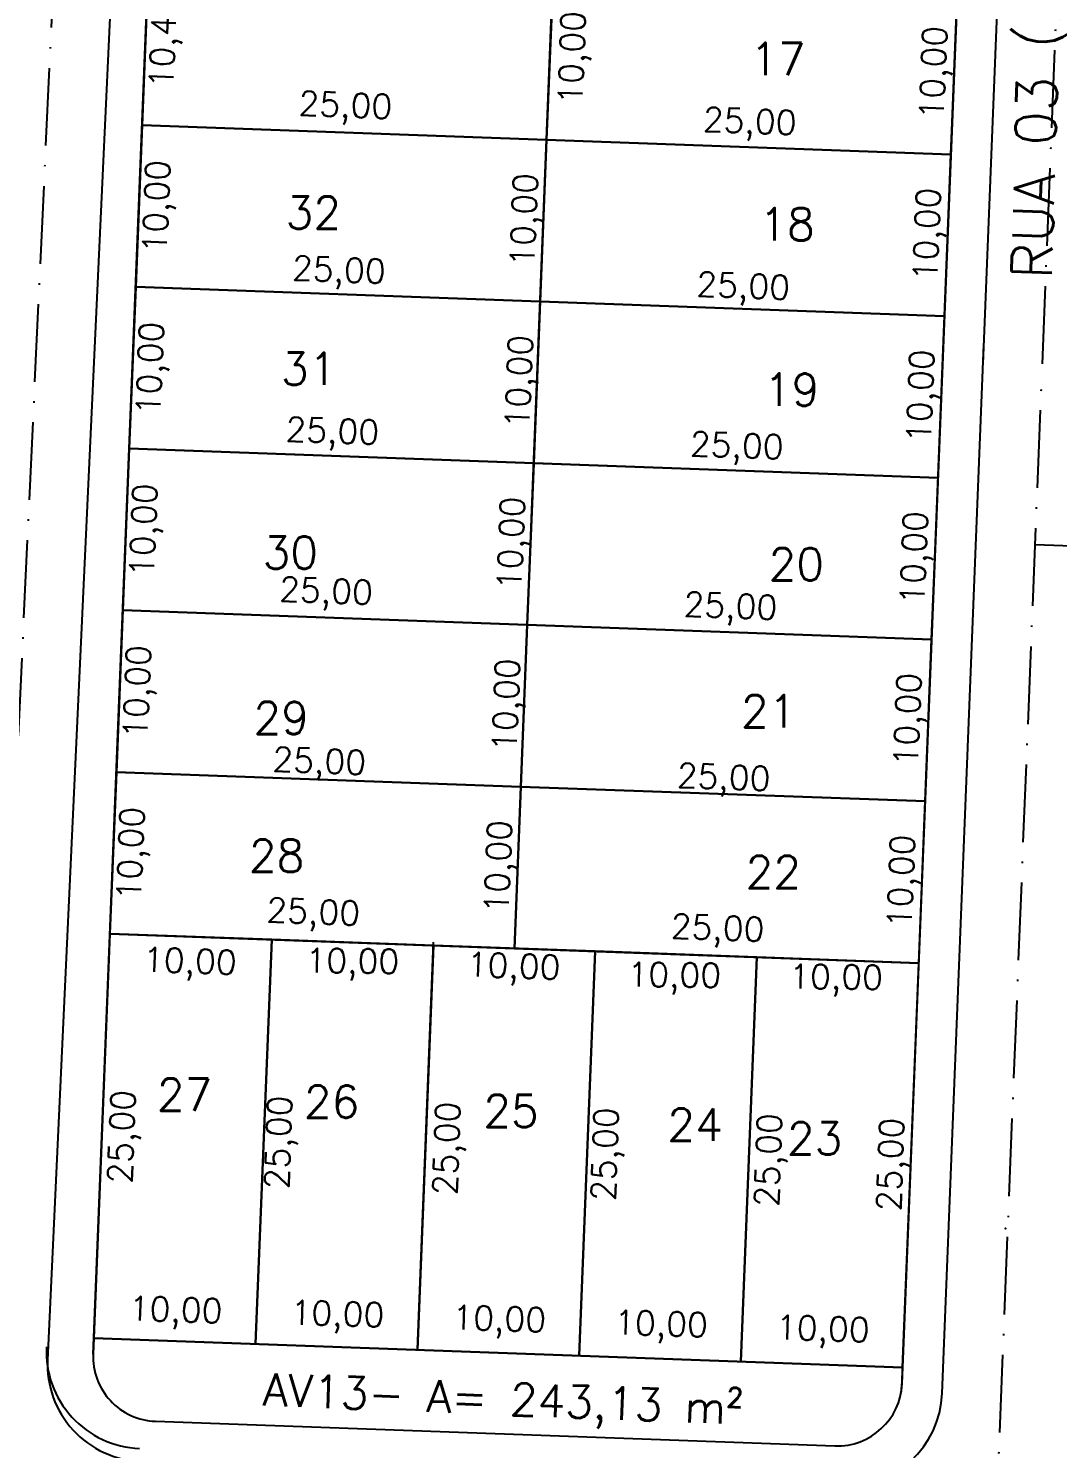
# Model space of a CAD drawing. Header units: millimetres. Extents: x 1794 to 8081, y 409 to 2272.
# Drawn here: x 5545.8 to 5609.4, y 773 to 860.7 of the extents above; entities that cross this region are included whole.
import ezdxf
from ezdxf.enums import TextEntityAlignment as Align

# ---------------------------------------------------------------- set-up
doc = ezdxf.new("R2010")
doc.units = ezdxf.units.MM
doc.linetypes.add('ACAD_ISO10W100', pattern=[18, 12, -3, 0, -3])
for name, color, linetype in [('02 - EIXO VIA', 2, 'ACAD_ISO10W100'), ('03 - CALÇADA', 1, 'Continuous'), ('BOUNDARY LOTES', 2, 'Continuous'), ('bOUNDARY QDAS', 3, 'Continuous'), ('boundary quadras', 232, 'Continuous'), ('COT', 8, 'Continuous'), ('Cota', 8, 'Continuous'), ('FAIXAS VERDES', 62, 'Continuous'), ('LOTES', 2, 'Continuous'), ('PSTILO', 164, 'Continuous'), ('QUADRAS', 3, 'Continuous'), ('texto - ruas', 2, 'Continuous'), ('Texto Lotes', 31, 'Continuous'), ('TXT CB. QDAS', 41, 'Continuous')]:
    doc.layers.add(name, color=color, linetype=linetype)
doc.styles.add('arcad1', font='romans.shx')
doc.dimstyles.new('REGIS', dxfattribs={"dimtxt": 1.5, "dimasz": 0.12, "dimexe": 0, "dimexo": 0, "dimgap": 0, "dimtad": 0, "dimzin": 4, "dimdsep": 46, "dimtxsty": 'arcad1', "dimblk1": 'BOLA', "dimblk2": 'BOLA', "dimsah": 1, "dimcen": 0.12, "dimse1": 1, "dimse2": 1, "dimsd1": 1, "dimsd2": 1, "dimclrd": 256, "dimclre": 8, "dimclrt": 1, "dimadec": 0, "dimazin": 0, "dimtfac": 1.2, "dimtix": 1, "dimtmove": 2, "dimatfit": 3, "dimldrblk": 'BOLA', "dimfxl": 0, "dimfxlon": 1, "dimtvp": 2, "dimtolj": 1, "dimtzin": 4, "dimarcsym": 0})

# ---------------------------------------------------------------- blocks, each defined once
blk = doc.blocks.new('*D1223')
at = {"layer": 'Defpoints', "color": 0}
for p in [(5552.86, 854.731), (5577.84, 853.736), (5577.758, 851.686)]:
    blk.add_point(p, dxfattribs=at)
at = {"layer": 'COT', "color": 1, "insert": (5565.41, 855.752), "char_height": 1.5, "attachment_point": 5, "rotation": 357.71902, "style": 'arcad1'}
blk.add_mtext('\\A1;25,00', dxfattribs=at)
blk = doc.blocks.new('BOLA')
for p, q in [((-1, 0), (1, 0)), ((0, -1), (0, 1))]:
    blk.add_line(p, q)
blk.add_circle((0, 0), 0.3)
blk = doc.blocks.new('*D1224')
at = {"layer": 'Defpoints', "color": 0}
for p in [(5577.84, 853.736), (5602.827, 852.925), (5602.738, 850.691)]:
    blk.add_point(p, dxfattribs=at)
at = {"layer": 'COT', "color": 1, "insert": (5590.39, 854.757), "char_height": 1.5, "attachment_point": 5, "rotation": 357.71902, "style": 'arcad1'}
blk.add_mtext('\\A1;25,00', dxfattribs=at)
blk = doc.blocks.new('*D1225')
at = {"layer": 'Defpoints', "color": 0}
for p in [(5552.462, 844.739), (5577.442, 843.744), (5577.353, 841.508)]:
    blk.add_point(p, dxfattribs=at)
at = {"layer": 'COT', "color": 1, "insert": (5565.005, 845.574), "char_height": 1.5, "attachment_point": 5, "rotation": 357.71902, "style": 'arcad1'}
blk.add_mtext('\\A1;25,00', dxfattribs=at)
blk = doc.blocks.new('*D1226')
at = {"layer": 'Defpoints', "color": 0}
for p in [(5577.442, 843.744), (5602.429, 842.933), (5602.333, 840.513)]:
    blk.add_point(p, dxfattribs=at)
at = {"layer": 'COT', "color": 1, "insert": (5589.985, 844.579), "char_height": 1.5, "attachment_point": 5, "rotation": 357.71902, "style": 'arcad1'}
blk.add_mtext('\\A1;25,00', dxfattribs=at)
blk = doc.blocks.new('*D1227')
at = {"layer": 'Defpoints', "color": 0}
for p in [(5552.064, 834.747), (5577.048, 833.844), (5576.967, 831.602)]:
    blk.add_point(p, dxfattribs=at)
at = {"layer": 'COT', "color": 1, "insert": (5564.604, 835.623), "char_height": 1.5, "attachment_point": 5, "rotation": 357.9302, "style": 'arcad1'}
blk.add_mtext('\\A1;25,00', dxfattribs=at)
blk = doc.blocks.new('*D1228')
at = {"layer": 'Defpoints', "color": 0}
for p in [(5577.048, 833.844), (5602.031, 832.941), (5601.95, 830.699)]:
    blk.add_point(p, dxfattribs=at)
at = {"layer": 'COT', "color": 1, "insert": (5589.587, 834.72), "char_height": 1.5, "attachment_point": 5, "rotation": 357.9302, "style": 'arcad1'}
blk.add_mtext('\\A1;25,00', dxfattribs=at)
blk = doc.blocks.new('*D1229')
at = {"layer": 'Defpoints', "color": 0}
for p in [(5551.666, 824.755), (5576.646, 823.76), (5576.563, 821.672)]:
    blk.add_point(p, dxfattribs=at)
at = {"layer": 'COT', "color": 1, "insert": (5564.215, 825.738), "char_height": 1.5, "attachment_point": 5, "rotation": 357.71902, "style": 'arcad1'}
blk.add_mtext('\\A1;25,00', dxfattribs=at)
blk = doc.blocks.new('*D1230')
at = {"layer": 'Defpoints', "color": 0}
for p in [(5576.65, 823.852), (5601.63, 822.857), (5601.545, 820.74)]:
    blk.add_point(p, dxfattribs=at)
at = {"layer": 'COT', "color": 1, "insert": (5589.198, 824.806), "char_height": 1.5, "attachment_point": 5, "rotation": 357.71902, "style": 'arcad1'}
blk.add_mtext('\\A1;25,00', dxfattribs=at)
blk = doc.blocks.new('*D1231')
at = {"layer": 'Defpoints', "color": 0}
for p in [(5551.268, 814.762), (5576.248, 813.767), (5576.144, 811.16)]:
    blk.add_point(p, dxfattribs=at)
at = {"layer": 'COT', "color": 1, "insert": (5563.796, 815.226), "char_height": 1.5, "attachment_point": 5, "rotation": 357.71902, "style": 'arcad1'}
blk.add_mtext('\\A1;25,00', dxfattribs=at)
blk = doc.blocks.new('*D1232')
at = {"layer": 'Defpoints', "color": 0}
for p in [(5576.248, 813.767), (5601.235, 812.957), (5601.124, 810.165)]:
    blk.add_point(p, dxfattribs=at)
at = {"layer": 'COT', "color": 1, "insert": (5588.776, 814.231), "char_height": 1.5, "attachment_point": 5, "rotation": 357.71902, "style": 'arcad1'}
blk.add_mtext('\\A1;25,00', dxfattribs=at)
blk = doc.blocks.new('*D1233')
at = {"layer": 'Defpoints', "color": 0}
for p in [(5575.857, 803.959), (5600.837, 802.964), (5575.773, 801.846)]:
    blk.add_point(p, dxfattribs=at)
at = {"layer": 'COT', "color": 1, "insert": (5588.405, 804.917), "char_height": 1.5, "attachment_point": 5, "rotation": 357.71902, "style": 'arcad1'}
blk.add_mtext('\\A1;25,00', dxfattribs=at)
blk = doc.blocks.new('*D1234')
at = {"layer": 'Defpoints', "color": 0}
for p in [(5550.87, 804.77), (5575.85, 803.775), (5550.793, 802.841)]:
    blk.add_point(p, dxfattribs=at)
at = {"layer": 'COT', "color": 1, "insert": (5563.425, 805.912), "char_height": 1.5, "attachment_point": 5, "rotation": 357.71902, "style": 'arcad1'}
blk.add_mtext('\\A1;25,00', dxfattribs=at)
blk = doc.blocks.new('*D1235')
at = {"layer": 'Defpoints', "color": 0}
for p in [(5550.87, 804.77), (5560.863, 804.409), (5560.672, 799.119)]:
    blk.add_point(p, dxfattribs=at)
at = {"layer": 'COT', "color": 1, "insert": (5555.804, 802.868), "char_height": 1.5, "attachment_point": 5, "rotation": 357.9302, "style": 'arcad1'}
blk.add_mtext('\\A1;10,00', dxfattribs=at)
blk = doc.blocks.new('*D1171')
at = {"layer": 'Defpoints', "color": 0}
for p in [(5580.747, 803.07), (5590.74, 802.672), (5590.687, 798.372)]:
    blk.add_point(p, dxfattribs=at)
at = {"layer": 'COT', "color": 1, "insert": (5585.733, 802.004), "char_height": 1.5, "attachment_point": 5, "rotation": 359.30062, "style": 'arcad1'}
blk.add_mtext('\\A1;10,00', dxfattribs=at)
blk = doc.blocks.new('*D1172')
at = {"layer": 'Defpoints', "color": 0}
for p in [(5590.74, 802.672), (5600.735, 802.348), (5600.684, 798.25)]:
    blk.add_point(p, dxfattribs=at)
at = {"layer": 'COT', "color": 1, "insert": (5595.729, 801.882), "char_height": 1.5, "attachment_point": 5, "rotation": 359.30062, "style": 'arcad1'}
blk.add_mtext('\\A1;10,00', dxfattribs=at)
blk = doc.blocks.new('*D1236')
at = {"layer": 'Defpoints', "color": 0}
for p in [(5560.863, 804.409), (5570.865, 804.25), (5570.804, 799.233)]:
    blk.add_point(p, dxfattribs=at)
at = {"layer": 'COT', "color": 1, "insert": (5565.846, 802.865), "char_height": 1.5, "attachment_point": 5, "rotation": 359.30062, "style": 'arcad1'}
blk.add_mtext('\\A1;10,00', dxfattribs=at)
blk = doc.blocks.new('*D1237')
at = {"layer": 'Defpoints', "color": 0}
for p in [(5570.857, 804.048), (5580.85, 803.687), (5580.674, 798.813)]:
    blk.add_point(p, dxfattribs=at)
at = {"layer": 'COT', "color": 1, "insert": (5575.806, 802.563), "char_height": 1.5, "attachment_point": 5, "rotation": 357.9302, "style": 'arcad1'}
blk.add_mtext('\\A1;10,00', dxfattribs=at)
blk = doc.blocks.new('*D1238')
at = {"layer": 'Defpoints', "color": 0}
for p in [(5550.87, 804.77), (5555.878, 804.571), (5549.875, 779.79)]:
    blk.add_point(p, dxfattribs=at)
at = {"layer": 'COT', "color": 1, "insert": (5551.812, 792.223), "char_height": 1.5, "attachment_point": 5, "rotation": 87.71902, "style": 'arcad1'}
blk.add_mtext('\\A1;25,00', dxfattribs=at)
blk = doc.blocks.new('*D1239')
at = {"layer": 'Defpoints', "color": 0}
for p in [(5560.863, 804.409), (5559.96, 779.425), (5564.613, 779.257)]:
    blk.add_point(p, dxfattribs=at)
at = {"layer": 'COT', "color": 1, "insert": (5561.495, 791.878), "char_height": 1.5, "attachment_point": 5, "rotation": 87.9302, "style": 'arcad1'}
blk.add_mtext('\\A1;25,00', dxfattribs=at)
blk = doc.blocks.new('*D1240')
at = {"layer": 'Defpoints', "color": 0}
for p in [(5570.858, 804.048), (5575.907, 803.865), (5569.955, 779.064)]:
    blk.add_point(p, dxfattribs=at)
at = {"layer": 'COT', "color": 1, "insert": (5571.887, 791.503), "char_height": 1.5, "attachment_point": 5, "rotation": 87.9302, "style": 'arcad1'}
blk.add_mtext('\\A1;25,00', dxfattribs=at)
blk = doc.blocks.new('*D1241')
at = {"layer": 'Defpoints', "color": 0}
for p in [(5580.85, 803.687), (5585.686, 803.512), (5579.947, 778.703)]:
    blk.add_point(p, dxfattribs=at)
at = {"layer": 'COT', "color": 1, "insert": (5581.665, 791.149), "char_height": 1.5, "attachment_point": 5, "rotation": 87.9302, "style": 'arcad1'}
blk.add_mtext('\\A1;25,00', dxfattribs=at)
blk = doc.blocks.new('*D1242')
at = {"layer": 'Defpoints', "color": 0}
for p in [(5590.844, 803.326), (5595.775, 803.147), (5589.941, 778.342)]:
    blk.add_point(p, dxfattribs=at)
at = {"layer": 'COT', "color": 1, "insert": (5591.755, 790.784), "char_height": 1.5, "attachment_point": 5, "rotation": 87.9302, "style": 'arcad1'}
blk.add_mtext('\\A1;25,00', dxfattribs=at)
blk = doc.blocks.new('*D1243')
at = {"layer": 'Defpoints', "color": 0}
for p in [(5600.745, 802.968), (5603.324, 802.875), (5599.842, 777.984)]:
    blk.add_point(p, dxfattribs=at)
at = {"layer": 'COT', "color": 1, "insert": (5599.304, 790.512), "char_height": 1.5, "attachment_point": 5, "rotation": 87.9302, "style": 'arcad1'}
blk.add_mtext('\\A1;25,00', dxfattribs=at)
blk = doc.blocks.new('*D1244')
at = {"layer": 'Defpoints', "color": 0}
for p in [(5589.847, 778.29), (5599.842, 777.984), (5589.799, 776.739)]:
    blk.add_point(p, dxfattribs=at)
at = {"layer": 'COT', "color": 1, "insert": (5594.906, 780.155), "char_height": 1.5, "attachment_point": 5, "rotation": 358.24696, "style": 'arcad1'}
blk.add_mtext('\\A1;10,00', dxfattribs=at)
blk = doc.blocks.new('*D1245')
at = {"layer": 'Defpoints', "color": 0}
for p in [(5579.855, 778.688), (5589.847, 778.29), (5579.804, 777.045)]:
    blk.add_point(p, dxfattribs=at)
at = {"layer": 'COT', "color": 1, "insert": (5584.911, 780.461), "char_height": 1.5, "attachment_point": 5, "rotation": 358.24696, "style": 'arcad1'}
blk.add_mtext('\\A1;10,00', dxfattribs=at)
blk = doc.blocks.new('*D1246')
at = {"layer": 'Defpoints', "color": 0}
for p in [(5569.863, 779.086), (5579.855, 778.688), (5569.809, 777.35)]:
    blk.add_point(p, dxfattribs=at)
at = {"layer": 'COT', "color": 1, "insert": (5574.916, 780.767), "char_height": 1.5, "attachment_point": 5, "rotation": 358.24696, "style": 'arcad1'}
blk.add_mtext('\\A1;10,00', dxfattribs=at)
blk = doc.blocks.new('*D1247')
at = {"layer": 'Defpoints', "color": 0}
for p in [(5559.868, 779.429), (5569.863, 779.086), (5559.814, 777.656)]:
    blk.add_point(p, dxfattribs=at)
at = {"layer": 'COT', "color": 1, "insert": (5564.921, 781.073), "char_height": 1.5, "attachment_point": 5, "rotation": 358.24696, "style": 'arcad1'}
blk.add_mtext('\\A1;10,00', dxfattribs=at)
blk = doc.blocks.new('*D1248')
at = {"layer": 'Defpoints', "color": 0}
for p in [(5549.875, 779.79), (5559.868, 779.429), (5549.817, 777.907)]:
    blk.add_point(p, dxfattribs=at)
at = {"layer": 'COT', "color": 1, "insert": (5554.924, 781.324), "char_height": 1.5, "attachment_point": 5, "rotation": 358.24696, "style": 'arcad1'}
blk.add_mtext('\\A1;10,00', dxfattribs=at)
blk = doc.blocks.new('*D1173')
at = {"layer": 'Defpoints', "color": 0}
for p in [(5551.268, 814.762), (5556.135, 814.569), (5550.87, 804.77)]:
    blk.add_point(p, dxfattribs=at)
at = {"layer": 'COT', "color": 1, "insert": (5552.367, 809.715), "char_height": 1.5, "attachment_point": 5, "rotation": 87.71902, "style": 'arcad1'}
blk.add_mtext('\\A1;10,00', dxfattribs=at)
blk = doc.blocks.new('*D1174')
at = {"layer": 'Defpoints', "color": 0}
for p in [(5551.666, 824.755), (5556.533, 824.561), (5551.268, 814.762)]:
    blk.add_point(p, dxfattribs=at)
at = {"layer": 'COT', "color": 1, "insert": (5552.765, 819.707), "char_height": 1.5, "attachment_point": 5, "rotation": 87.71902, "style": 'arcad1'}
blk.add_mtext('\\A1;10,00', dxfattribs=at)
blk = doc.blocks.new('*D1175')
at = {"layer": 'Defpoints', "color": 0}
for p in [(5552.064, 834.747), (5556.931, 834.553), (5551.666, 824.755)]:
    blk.add_point(p, dxfattribs=at)
at = {"layer": 'COT', "color": 1, "insert": (5553.163, 829.699), "char_height": 1.5, "attachment_point": 5, "rotation": 87.71902, "style": 'arcad1'}
blk.add_mtext('\\A1;10,00', dxfattribs=at)
blk = doc.blocks.new('*D1176')
at = {"layer": 'Defpoints', "color": 0}
for p in [(5552.462, 844.739), (5557.329, 844.545), (5552.064, 834.747)]:
    blk.add_point(p, dxfattribs=at)
at = {"layer": 'COT', "color": 1, "insert": (5553.561, 839.691), "char_height": 1.5, "attachment_point": 5, "rotation": 87.71902, "style": 'arcad1'}
blk.add_mtext('\\A1;10,00', dxfattribs=at)
blk = doc.blocks.new('*D1177')
at = {"layer": 'Defpoints', "color": 0}
for p in [(5552.86, 854.731), (5557.727, 854.537), (5552.462, 844.739)]:
    blk.add_point(p, dxfattribs=at)
at = {"layer": 'COT', "color": 1, "insert": (5553.959, 849.683), "char_height": 1.5, "attachment_point": 5, "rotation": 87.71902, "style": 'arcad1'}
blk.add_mtext('\\A1;10,00', dxfattribs=at)
blk = doc.blocks.new('*D1178')
at = {"layer": 'Defpoints', "color": 0}
for p in [(5553.275, 865.167, 34.558), (5558.143, 864.973), (5552.86, 854.731)]:
    blk.add_point(p, dxfattribs=at)
at = {"layer": 'COT', "color": 1, "insert": (5554.366, 859.897), "char_height": 1.5, "attachment_point": 5, "rotation": 87.71902, "style": 'arcad1'}
blk.add_mtext('\\A1;10,44', dxfattribs=at)
blk = doc.blocks.new('*D1252')
at = {"layer": 'Defpoints', "color": 0}
for p in [(5603.225, 862.917), (5602.827, 852.925), (5605.325, 852.826)]:
    blk.add_point(p, dxfattribs=at)
at = {"layer": 'COT', "color": 1, "insert": (5601.956, 857.964), "char_height": 1.5, "attachment_point": 5, "rotation": 87.71902, "style": 'arcad1'}
blk.add_mtext('\\A1;10,00', dxfattribs=at)
blk = doc.blocks.new('*D1190')
at = {"layer": 'Defpoints', "color": 0}
for p in [(5602.827, 852.925), (5602.429, 842.933), (5604.927, 842.833)]:
    blk.add_point(p, dxfattribs=at)
at = {"layer": 'COT', "color": 1, "insert": (5601.558, 847.972), "char_height": 1.5, "attachment_point": 5, "rotation": 87.71902, "style": 'arcad1'}
blk.add_mtext('\\A1;10,00', dxfattribs=at)
blk = doc.blocks.new('*D1191')
at = {"layer": 'Defpoints', "color": 0}
for p in [(5602.429, 842.933), (5602.031, 832.941), (5604.529, 832.841)]:
    blk.add_point(p, dxfattribs=at)
at = {"layer": 'COT', "color": 1, "insert": (5601.16, 837.98), "char_height": 1.5, "attachment_point": 5, "rotation": 87.71902, "style": 'arcad1'}
blk.add_mtext('\\A1;10,00', dxfattribs=at)
blk = doc.blocks.new('*D1253')
at = {"layer": 'Defpoints', "color": 0}
for p in [(5602.031, 832.941), (5601.633, 822.949), (5604.131, 822.849)]:
    blk.add_point(p, dxfattribs=at)
at = {"layer": 'COT', "color": 1, "insert": (5600.762, 827.987), "char_height": 1.5, "attachment_point": 5, "rotation": 87.71902, "style": 'arcad1'}
blk.add_mtext('\\A1;10,00', dxfattribs=at)
blk = doc.blocks.new('*D1254')
at = {"layer": 'Defpoints', "color": 0}
for p in [(5601.633, 822.949), (5601.235, 812.957), (5603.733, 812.857)]:
    blk.add_point(p, dxfattribs=at)
at = {"layer": 'COT', "color": 1, "insert": (5600.364, 817.995), "char_height": 1.5, "attachment_point": 5, "rotation": 87.71902, "style": 'arcad1'}
blk.add_mtext('\\A1;10,00', dxfattribs=at)
blk = doc.blocks.new('*D1192')
at = {"layer": 'Defpoints', "color": 0}
for p in [(5601.235, 812.957), (5600.745, 802.968), (5603.335, 802.865)]:
    blk.add_point(p, dxfattribs=at)
at = {"layer": 'COT', "color": 1, "insert": (5599.966, 808.003), "char_height": 1.5, "attachment_point": 5, "rotation": 87.71902, "style": 'arcad1'}
blk.add_mtext('\\A1;10,00', dxfattribs=at)
blk = doc.blocks.new('*D1193')
at = {"layer": 'Defpoints', "color": 0}
for p in [(5576.344, 813.856), (5575.854, 803.867), (5578.444, 803.764)]:
    blk.add_point(p, dxfattribs=at)
at = {"layer": 'COT', "color": 1, "insert": (5575.074, 808.903), "char_height": 1.5, "attachment_point": 5, "rotation": 87.71902, "style": 'arcad1'}
blk.add_mtext('\\A1;10,00', dxfattribs=at)
blk = doc.blocks.new('*D1194')
at = {"layer": 'Defpoints', "color": 0}
for p in [(5576.834, 823.845), (5576.344, 813.856), (5578.934, 813.753)]:
    blk.add_point(p, dxfattribs=at)
at = {"layer": 'COT', "color": 1, "insert": (5575.564, 818.891), "char_height": 1.5, "attachment_point": 5, "rotation": 87.71902, "style": 'arcad1'}
blk.add_mtext('\\A1;10,00', dxfattribs=at)
blk = doc.blocks.new('*D1195')
at = {"layer": 'Defpoints', "color": 0}
for p in [(5577.14, 833.84), (5576.65, 823.852), (5579.24, 823.748)]:
    blk.add_point(p, dxfattribs=at)
at = {"layer": 'COT', "color": 1, "insert": (5575.87, 828.887), "char_height": 1.5, "attachment_point": 5, "rotation": 87.71902, "style": 'arcad1'}
blk.add_mtext('\\A1;10,00', dxfattribs=at)
blk = doc.blocks.new('*D1196')
at = {"layer": 'Defpoints', "color": 0}
for p in [(5577.63, 843.829), (5577.14, 833.84), (5579.73, 833.737)]:
    blk.add_point(p, dxfattribs=at)
at = {"layer": 'COT', "color": 1, "insert": (5576.36, 838.876), "char_height": 1.5, "attachment_point": 5, "rotation": 87.71902, "style": 'arcad1'}
blk.add_mtext('\\A1;10,00', dxfattribs=at)
blk = doc.blocks.new('*D1197')
at = {"layer": 'Defpoints', "color": 0}
for p in [(5577.936, 853.825), (5577.446, 843.836), (5580.036, 843.733)]:
    blk.add_point(p, dxfattribs=at)
at = {"layer": 'COT', "color": 1, "insert": (5576.666, 848.871), "char_height": 1.5, "attachment_point": 5, "rotation": 87.71902, "style": 'arcad1'}
blk.add_mtext('\\A1;10,00', dxfattribs=at)
blk = doc.blocks.new('*D1198')
at = {"layer": 'Defpoints', "color": 0}
for p in [(5581.511, 863.818), (5583.378, 863.751), (5581.15, 853.825)]:
    blk.add_point(p, dxfattribs=at)
at = {"layer": 'COT', "color": 1, "insert": (5579.628, 858.883), "char_height": 1.5, "attachment_point": 5, "rotation": 87.9302, "style": 'arcad1'}
blk.add_mtext('\\A1;10,00', dxfattribs=at)
blk = doc.blocks.new('*D2223')
at = {"layer": 'Defpoints', "color": 0}
for p in [(5292.974, 812.254), (5255.358, 706.461), (5289.192, 706.078), (5288.663, 705.239), (5588.443, 694.237)]:
    blk.add_point(p, dxfattribs=at)
at = {"layer": 'Cota', "color": 1, "insert": (5291.607, 707.321), "char_height": 1.5, "attachment_point": 5, "rotation": 305.26426, "style": 'arcad1'}
blk.add_mtext('\\A1;90°', dxfattribs=at)

msp = doc.modelspace()

# ---------------------------------------------------------------- linework, layer by layer
at = {"layer": '02 - EIXO VIA', "ltscale": 0.4}
for p, q in [((5608.474, 839.976), (5614.987, 1003.507)), ((5547.46, 865.55), (5542.975, 769.173)), ((5605.554, 766.67), (5608.417, 838.553)), ((5608.052, 828.821), (5805.337, 821.691))]:
    msp.add_line(p, q, dxfattribs=at)
at = {"layer": '03 - CALÇADA'}
for p, q in [((5604.814, 839.976), (5610.622, 985.793)), ((5551.093, 866.194), (5547.011, 778.455)), ((5602.28, 776.373), (5604.862, 841.183))]:
    msp.add_line(p, q, dxfattribs=at)
for centre, radius, start, end in [((5579.884, 843.297), 138.487, 117.21049, 117.21049), ((5579.884, 843.297), 136.887, 117.21049, 117.21049), ((5552.942, 778.964), 6, 177.31019, 267.69754), ((5553.005, 778.176), 6, 177.3361, 267.9302), ((5596.285, 776.612), 6, 267.9302, 357.71902)]:
    msp.add_arc(centre, radius, start, end, dxfattribs=at)
at = {"layer": 'BOUNDARY LOTES'}
for points in [[(5578.579, 872.285), (5578.287, 875.592), (5553.275, 865.167), (5552.86, 854.731), (5577.844, 853.828), (5578.242, 863.82)], [(5603.225, 862.917), (5578.242, 863.82), (5577.844, 853.828), (5602.827, 852.925)], [(5577.844, 853.828), (5552.86, 854.731), (5552.462, 844.739), (5577.446, 843.836)], [(5602.827, 852.925), (5577.844, 853.828), (5577.446, 843.836), (5602.429, 842.933)], [(5577.446, 843.836), (5552.462, 844.739), (5552.064, 834.747), (5577.048, 833.844)], [(5602.429, 842.933), (5577.446, 843.836), (5577.048, 833.844), (5602.031, 832.941)], [(5577.048, 833.844), (5552.064, 834.747), (5551.666, 824.755), (5576.65, 823.852)], [(5602.031, 832.941), (5577.048, 833.844), (5576.65, 823.852), (5601.633, 822.949)], [(5576.65, 823.852), (5551.666, 824.755), (5551.268, 814.762), (5576.252, 813.859)], [(5601.633, 822.949), (5576.65, 823.852), (5576.252, 813.859), (5601.235, 812.957)], [(5576.252, 813.859), (5551.268, 814.762), (5550.87, 804.77), (5560.863, 804.409), (5570.857, 804.048), (5575.854, 803.867)], [(5601.235, 812.957), (5576.252, 813.859), (5575.854, 803.867), (5580.85, 803.687), (5590.844, 803.326), (5600.837, 802.964)], [(5560.863, 804.409), (5550.87, 804.77), (5549.875, 779.79), (5559.868, 779.429)], [(5570.857, 804.048), (5560.863, 804.409), (5559.868, 779.429), (5569.862, 779.068)], [(5580.85, 803.687), (5570.857, 804.048), (5569.862, 779.068), (5579.855, 778.706)], [(5590.844, 803.326), (5580.85, 803.687), (5579.855, 778.706), (5589.849, 778.345)], [(5600.837, 802.964), (5590.844, 803.326), (5589.849, 778.345), (5599.842, 777.984)]]:
    msp.add_lwpolyline(points, close=True, dxfattribs=at)
at = {"layer": 'bOUNDARY QDAS'}
msp.add_lwpolyline([(5607.367, 985.279), (5607.989, 982.62), (5607.76, 976.772), (5606.793, 952.476), (5604.16, 886.376), (5599.842, 777.984), (5549.875, 779.79), (5552.064, 834.747), (5553.359, 867.257), (5542.478, 893.168), (5534.075, 908.688), (5513.194, 945.679), (5522.429, 951.133), (5541.844, 960.664), (5569.666, 972.47), (5588.532, 979.321), (5603.137, 984.016), (5607.367, 985.279), (5607.671, 984.546)], close=True, dxfattribs=at)
at = {"layer": 'boundary quadras'}
msp.add_lwpolyline([(5599.839, 777.984, -0.471508), (5599.839, 777.984), (5549.875, 779.79, -21.102571), (5549.875, 779.79), (5553.359, 867.257), (5542.478, 893.168), (5534.075, 908.688), (5513.194, 945.679), (5522.429, 951.133), (5541.844, 960.664), (5569.666, 972.47), (5588.532, 979.321), (5603.137, 984.016), (5607.367, 985.279), (5607.993, 982.602)], format="xyb", close=True, dxfattribs=at)
at = {"layer": 'FAIXAS VERDES'}
msp.add_lwpolyline([(5599.802, 776.97), (5599.842, 777.984), (5549.875, 779.79), (5549.835, 778.805, 0.415294), (5553.688, 774.649), (5595.661, 773.132, 0.413134)], format="xyb", close=True, dxfattribs=at)
at = {"layer": 'LOTES'}
for p, q in [((5575.854, 803.867), (5578.579, 872.285)), ((5552.86, 854.731), (5602.827, 852.925)), ((5552.462, 844.739), (5602.429, 842.933)), ((5552.064, 834.747), (5602.031, 832.941)), ((5551.666, 824.755), (5601.633, 822.949)), ((5551.262, 814.763), (5601.235, 812.957)), ((5550.87, 804.77), (5600.837, 802.964)), ((5559.868, 779.429), (5560.863, 804.409)), ((5569.863, 779.086), (5570.865, 804.25)), ((5579.855, 778.688), (5580.85, 803.687)), ((5589.847, 778.29), (5590.842, 803.289))]:
    msp.add_line(p, q, dxfattribs=at)
at = {"layer": 'PSTILO'}
msp.add_point((5606.193, 786.552), dxfattribs=at)
at = {"layer": 'QUADRAS'}
for p, q in [((5599.802, 776.97), (5607.993, 982.619)), ((5549.835, 778.805), (5553.359, 867.257)), ((5549.875, 779.79), (5599.842, 777.984)), ((5553.688, 774.649), (5595.661, 773.132))]:
    msp.add_line(p, q, dxfattribs=at)
for centre, start, end in [((5553.832, 778.646), 177.71902, 267.9302), ((5595.805, 777.129), 267.9302, 357.71902)]:
    msp.add_arc(centre, 4, start, end, dxfattribs=at)

# ---------------------------------------------------------------- texts
at = {"layer": 'texto - ruas', "insert": (5606.554, 845.25), "char_height": 2.5, "width": 122.85234, "attachment_point": 1, "rotation": 88.38666}
msp.add_mtext('{\\Fromans|c0;RUA 03 (RUA JOSÉ RAIMUNDO LOPES RIBEIRO)}', dxfattribs=at)
at = {"layer": 'Texto Lotes', "style": 'arcad1'}
for s, p in [('17', (5592.133, 858.823)), ('32', (5563.439, 849.328)), ('18', (5592.702, 848.606)), ('31', (5563.155, 839.678)), ('19', (5592.986, 838.388)), ('30', (5562.018, 828.325)), ('20', (5593.27, 827.603)), ('21', (5591.565, 818.521)), ('29', (5561.449, 818.108)), ('28', (5561.165, 809.593)), ('22', (5591.849, 808.587)), ('27', (5555.48, 794.834)), ('26', (5564.562, 794.396)), ('25', (5575.647, 793.828)), ('24', (5587.017, 792.977)), ('23', (5594.407, 792.126))]:
    msp.add_text(s, height=2, dxfattribs=at).set_placement(p, align=Align.MIDDLE_CENTER)
at = {"layer": 'TXT CB. QDAS', "style": 'arcad1'}
msp.add_text('AV13- A= 243,13 m²', height=2, rotation=357.72487, dxfattribs=at).set_placement((5575.153, 776.042), align=Align.MIDDLE_CENTER)

# ---------------------------------------------------------------- dimensions: what is measured, and where the dimension line sits
at = {"layer": 'COT'}
for base, p1, p2, angle, picture, middle in [((5558.143, 864.973), (5552.86, 854.731), (5553.275, 865.167, 34.558), 267.71902, '*D1178', (5554.366, 859.897)), ((5605.325, 852.826), (5603.225, 862.917), (5602.827, 852.925), 87.71902, '*D1252', (5601.956, 857.964)), ((5602.738, 850.691), (5577.84, 853.736), (5602.827, 852.925), 177.71902, '*D1224', (5590.39, 854.757)), ((5557.727, 854.537), (5552.462, 844.739), (5552.86, 854.731), 267.71902, '*D1177', (5553.959, 849.683)), ((5580.036, 843.733), (5577.936, 853.825), (5577.446, 843.836), 87.71902, '*D1197', (5576.666, 848.871)), ((5604.927, 842.833), (5602.827, 852.925), (5602.429, 842.933), 87.71902, '*D1190', (5601.558, 847.972)), ((5602.333, 840.513), (5577.442, 843.744), (5602.429, 842.933), 177.71902, '*D1226', (5589.985, 844.579)), ((5557.329, 844.545), (5552.064, 834.747), (5552.462, 844.739), 267.71902, '*D1176', (5553.561, 839.691)), ((5579.73, 833.737), (5577.63, 843.829), (5577.14, 833.84), 87.71902, '*D1196', (5576.36, 838.876)), ((5604.529, 832.841), (5602.429, 842.933), (5602.031, 832.941), 87.71902, '*D1191', (5601.16, 837.98)), ((5601.95, 830.699), (5577.048, 833.844), (5602.031, 832.941), 177.9302, '*D1228', (5589.587, 834.72)), ((5556.931, 834.553), (5551.666, 824.755), (5552.064, 834.747), 267.71902, '*D1175', (5553.163, 829.699)), ((5579.24, 823.748), (5577.14, 833.84), (5576.65, 823.852), 87.71902, '*D1195', (5575.87, 828.887)), ((5604.131, 822.849), (5602.031, 832.941), (5601.633, 822.949), 87.71902, '*D1253', (5600.762, 827.987)), ((5556.533, 824.561), (5551.268, 814.762), (5551.666, 824.755), 267.71902, '*D1174', (5552.765, 819.707)), ((5578.934, 813.753), (5576.834, 823.845), (5576.344, 813.856), 87.71902, '*D1194', (5575.564, 818.891)), ((5603.733, 812.857), (5601.633, 822.949), (5601.235, 812.957), 87.71902, '*D1254', (5600.364, 817.995)), ((5601.124, 810.165), (5576.248, 813.767), (5601.235, 812.957), 177.71902, '*D1232', (5588.776, 814.231)), ((5578.444, 803.764), (5576.344, 813.856), (5575.854, 803.867), 87.71902, '*D1193', (5575.074, 808.903)), ((5603.335, 802.865), (5601.235, 812.957), (5600.745, 802.968), 87.71902, '*D1192', (5599.966, 808.003)), ((5550.793, 802.841), (5575.85, 803.775), (5550.87, 804.77), 357.71902, '*D1234', (5563.425, 805.912)), ((5570.804, 799.233), (5560.863, 804.409), (5570.865, 804.25), 179.30062, '*D1236', (5565.846, 802.865)), ((5590.687, 798.372), (5580.747, 803.07), (5590.74, 802.672), 179.30062, '*D1171', (5585.733, 802.004)), ((5600.684, 798.25), (5590.74, 802.672), (5600.735, 802.348), 179.30062, '*D1172', (5595.729, 801.882)), ((5549.817, 777.907), (5559.868, 779.429), (5549.875, 779.79), 358.24696, '*D1248', (5554.924, 781.324)), ((5559.814, 777.656), (5569.863, 779.086), (5559.868, 779.429), 358.24696, '*D1247', (5564.921, 781.073)), ((5569.809, 777.35), (5579.855, 778.688), (5569.863, 779.086), 358.24696, '*D1246', (5574.916, 780.767)), ((5579.804, 777.045), (5589.847, 778.29), (5579.855, 778.688), 358.24696, '*D1245', (5584.911, 780.461))]:
    dim = msp.add_linear_dim(base=base, p1=p1, p2=p2, angle=angle, dimstyle='REGIS', override={"dimdsep": 44}, dxfattribs=at)
    dim.commit()
    dim.dimension.update_dxf_attribs({"geometry": picture, "text_midpoint": middle})
for p1, p2, distance, picture, middle in [((5581.15, 853.825), (5581.511, 863.818), -1.868, '*D1198', (5579.628, 858.883)), ((5552.86, 854.731), (5577.84, 853.736), -2.052, '*D1223', (5565.41, 855.752)), ((5552.462, 844.739), (5577.442, 843.744), -2.238, '*D1225', (5565.005, 845.574)), ((5552.064, 834.747), (5577.048, 833.844), -2.243, '*D1227', (5564.604, 835.623)), ((5551.666, 824.755), (5576.646, 823.76), -2.09, '*D1229', (5564.215, 825.738)), ((5576.65, 823.852), (5601.63, 822.857), -2.118, '*D1230', (5589.198, 824.806)), ((5551.268, 814.762), (5576.248, 813.767), -2.609, '*D1231', (5563.796, 815.226)), ((5550.87, 804.77), (5551.268, 814.762), -4.871, '*D1173', (5552.367, 809.715)), ((5600.837, 802.964), (5575.857, 803.959), 2.115, '*D1233', (5588.405, 804.917)), ((5549.875, 779.79), (5550.87, 804.77), -5.012, '*D1238', (5551.812, 792.223)), ((5550.87, 804.77), (5560.863, 804.409), -5.294, '*D1235', (5555.804, 802.868)), ((5560.863, 804.409), (5559.96, 779.425), 4.656, '*D1239', (5561.495, 791.878)), ((5569.955, 779.064), (5570.858, 804.048), -5.053, '*D1240', (5571.887, 791.503)), ((5570.857, 804.048), (5580.85, 803.687), -4.877, '*D1237', (5575.806, 802.563)), ((5579.947, 778.703), (5580.85, 803.687), -4.839, '*D1241', (5581.665, 791.149)), ((5589.941, 778.342), (5590.844, 803.326), -4.935, '*D1242', (5591.755, 790.784)), ((5599.842, 777.984), (5600.745, 802.968), -2.581, '*D1243', (5599.304, 790.512)), ((5599.842, 777.984), (5589.847, 778.29), 1.552, '*D1244', (5594.906, 780.155))]:
    dim = msp.add_aligned_dim(p1=p1, p2=p2, distance=distance, dimstyle='REGIS', override={"dimdsep": 44}, dxfattribs=at)
    dim.commit()
    dim.dimension.update_dxf_attribs({"geometry": picture, "text_midpoint": middle})
at = {"layer": 'Cota'}
dim = msp.add_angular_dim_2l(base=(5289.192, 706.078), line1=((5255.358, 706.461), (5588.443, 694.237)), line2=((5292.974, 812.254), (5288.663, 705.239)), dimstyle='REGIS', override={"dimfxl": 0.18, "dimfxlon": 1}, dxfattribs=at)
dim.commit()
dim.dimension.update_dxf_attribs({"geometry": '*D2223', "text_midpoint": (5291.607, 707.321), "dimtype": 162})

doc.saveas('drawing.dxf')
